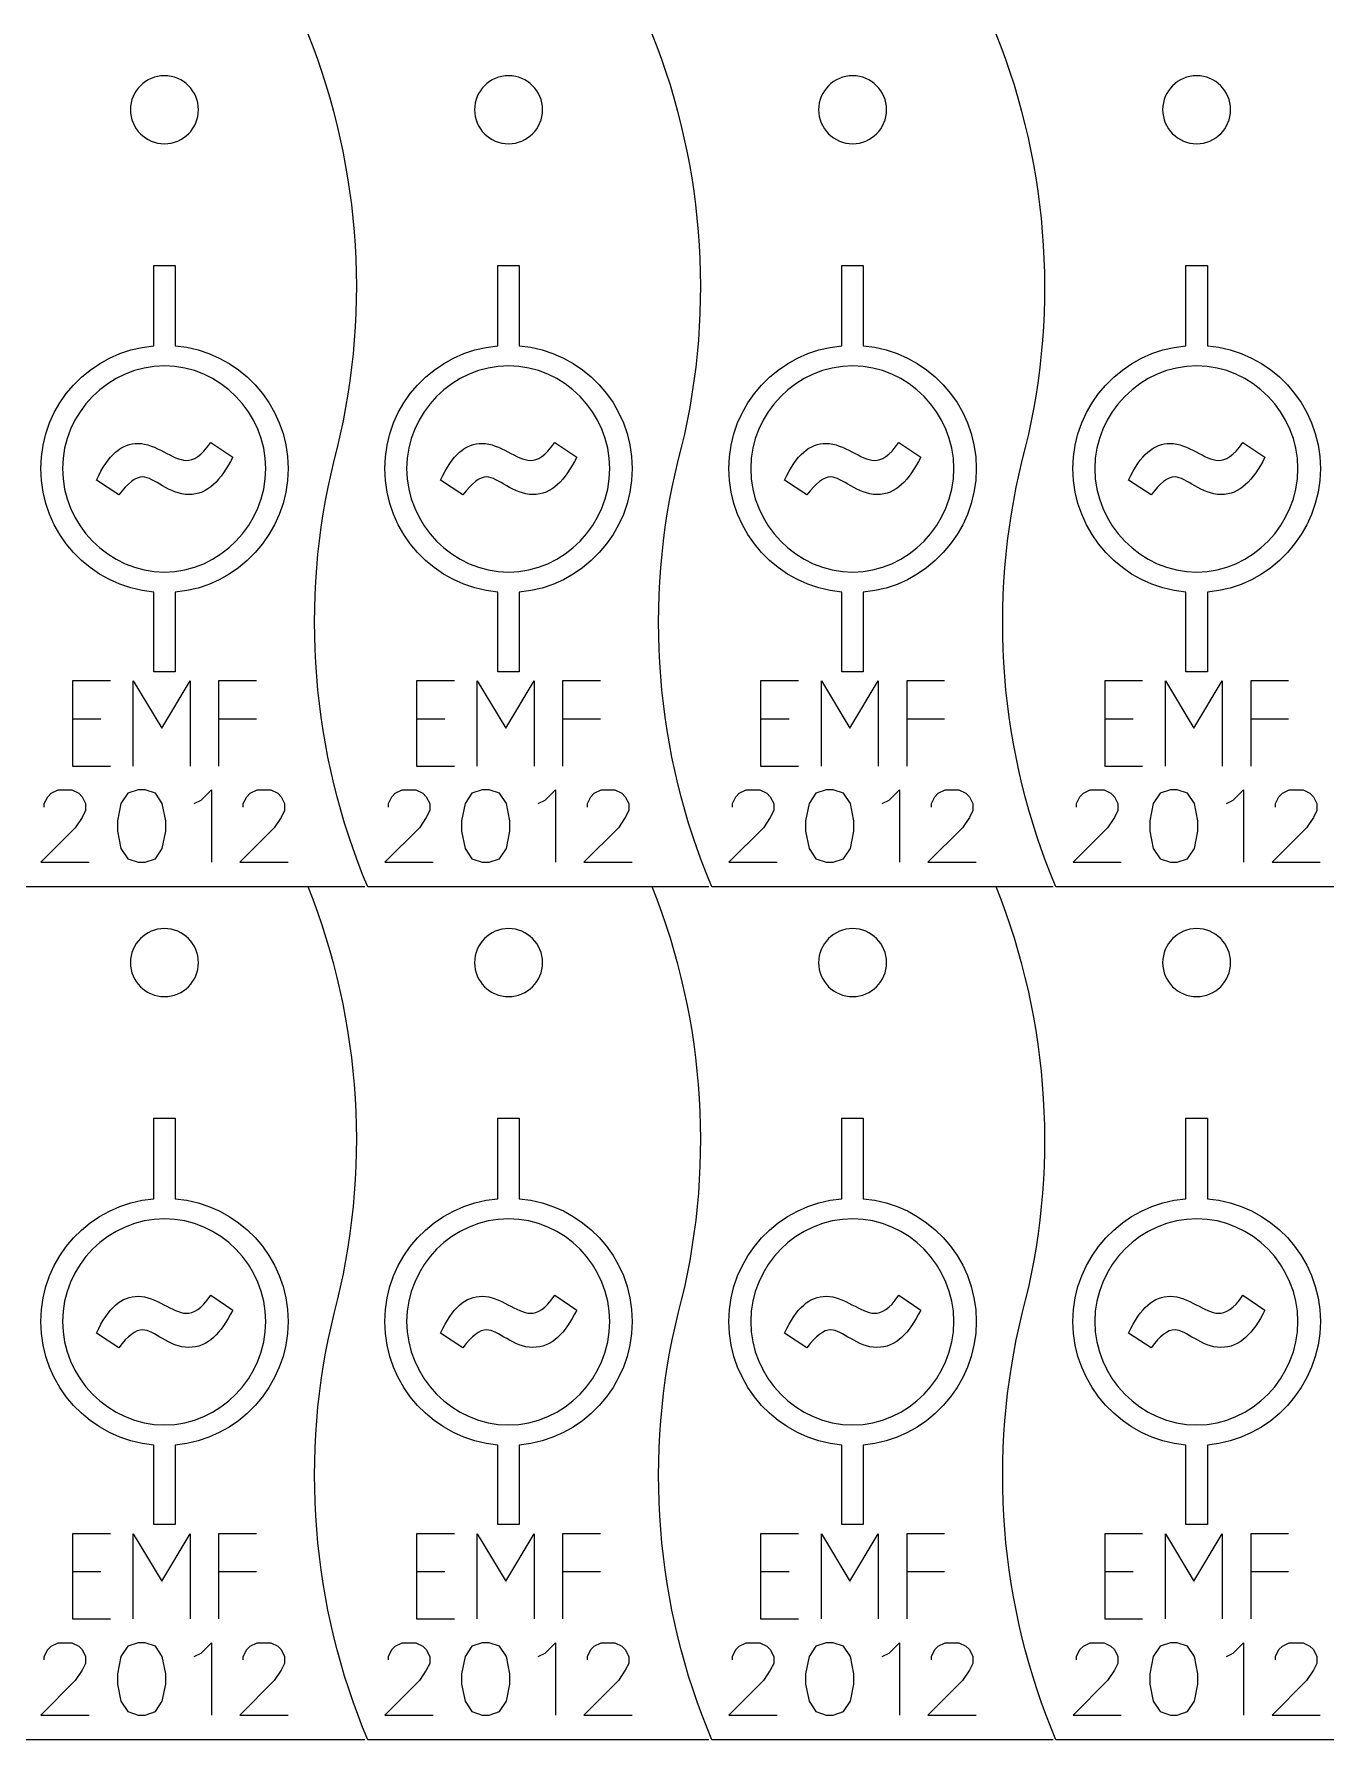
# Model space of a CAD drawing. Header units: millimetres. Extents: x 17 to 566, y -11 to 289.
# Drawn here: x 425.2 to 500.9, y -11.3 to 88.7 of the extents above; entities that cross this region are included whole.
import ezdxf

# ---------------------------------------------------------------- set-up
doc = ezdxf.new("R2010")
doc.units = ezdxf.units.MM
doc.layers.add('cut', color=7, linetype='CONTINUOUS')

msp = doc.modelspace()

# ---------------------------------------------------------------- linework, layer by layer
at = {"layer": 'cut', "color": 7}
for points in [[(434.805291, 84.226643), (434.805291, 84.226643), (434.805291, 84.226643)], [(454.974528, 84.226643), (454.974528, 84.226643), (454.974528, 84.226643)], [(475.143765, 84.226643), (475.143765, 84.226643), (475.143765, 84.226643)], [(495.313002, 84.226643), (495.313002, 84.226643), (495.313002, 84.226643)], [(444.561849, 38.660779), (424.561849, 38.660779)], [(464.731086, 38.660779), (444.731086, 38.660779)], [(484.900323, 38.660779), (464.900323, 38.660779)], [(505.06956, 38.660779), (485.06956, 38.660779)], [(434.805291, 34.22667), (434.805291, 34.22667), (434.805291, 34.22667)], [(454.974528, 34.22667), (454.974528, 34.22667), (454.974528, 34.22667)], [(475.143765, 34.22667), (475.143765, 34.22667), (475.143765, 34.22667)], [(495.313002, 34.22667), (495.313002, 34.22667), (495.313002, 34.22667)], [(444.561849, -11.339194), (424.561849, -11.339194)], [(464.731086, -11.339194), (444.731086, -11.339194)], [(484.900323, -11.339194), (464.900323, -11.339194)], [(505.06956, -11.339194), (485.06956, -11.339194)]]:
    msp.add_lwpolyline(points, dxfattribs=at)
at = {"layer": 'cut', "color": 5}
for points in [[(432.183927, 75.104355), (433.440321, 75.104355), (433.440321, 70.389198)], [(432.183927, 70.389198), (432.183927, 75.104355)], [(452.353164, 75.104355), (453.609558, 75.104355), (453.609558, 70.389198)], [(452.353164, 70.389198), (452.353164, 75.104355)], [(472.5224, 75.104355), (473.778794, 75.104355), (473.778794, 70.389198)], [(472.5224, 70.389198), (472.5224, 75.104355)], [(492.691637, 75.104355), (493.948031, 75.104355), (493.948031, 70.389198)], [(492.691637, 70.389198), (492.691637, 75.104355)], [(435.522568, 64.72449), (436.816994, 63.861454)], [(455.691804, 64.72449), (456.986231, 63.861454)], [(475.861041, 64.72449), (477.155468, 63.861454)], [(496.030278, 64.72449), (497.324705, 63.861454)], [(426.837704, 63.186235), (426.837704, 63.186235)], [(447.00694, 63.186235), (447.00694, 63.186235)], [(467.176177, 63.186235), (467.176177, 63.186235)], [(487.345414, 63.186235), (487.345414, 63.186235)], [(430.139173, 61.64807), (428.825999, 62.51088)], [(450.30841, 61.64807), (448.995236, 62.51088)], [(470.477647, 61.64807), (469.164472, 62.51088)], [(490.646884, 61.64807), (489.333709, 62.51088)], [(433.440321, 55.945425), (433.440321, 51.280557), (432.183927, 51.280557), (432.183927, 55.945425)], [(453.609558, 55.945425), (453.609558, 51.280557), (452.353164, 51.280557), (452.353164, 55.945425)], [(473.778794, 55.945425), (473.778794, 51.280557), (472.5224, 51.280557), (472.5224, 55.945425)], [(493.948031, 55.945425), (493.948031, 51.280557), (492.691637, 51.280557), (492.691637, 55.945425)], [(427.419725, 50.748061), (427.419725, 45.748059)], [(429.641945, 50.748061), (427.419725, 50.748061)], [(430.982301, 50.748061), (432.648964, 47.970283)], [(430.982301, 45.748059), (430.982301, 50.748061)], [(432.648964, 47.970283), (434.31563, 50.748061)], [(434.31563, 50.748061), (434.31563, 45.748059)], [(435.982296, 50.748061), (435.982296, 45.748059)], [(438.20452, 50.748061), (435.982296, 50.748061)], [(447.588962, 50.748061), (447.588962, 45.748059)], [(449.811182, 50.748061), (447.588962, 50.748061)], [(451.151538, 50.748061), (452.818201, 47.970283)], [(451.151538, 45.748059), (451.151538, 50.748061)], [(452.818201, 47.970283), (454.484867, 50.748061)], [(454.484867, 50.748061), (454.484867, 45.748059)], [(456.151533, 50.748061), (456.151533, 45.748059)], [(458.373757, 50.748061), (456.151533, 50.748061)], [(467.758199, 50.748061), (467.758199, 45.748059)], [(469.980419, 50.748061), (467.758199, 50.748061)], [(471.320774, 50.748061), (472.987438, 47.970283)], [(471.320774, 45.748059), (471.320774, 50.748061)], [(472.987438, 47.970283), (474.654104, 50.748061)], [(474.654104, 50.748061), (474.654104, 45.748059)], [(476.32077, 50.748061), (476.32077, 45.748059)], [(478.542993, 50.748061), (476.32077, 50.748061)], [(487.927436, 50.748061), (487.927436, 45.748059)], [(490.149656, 50.748061), (487.927436, 50.748061)], [(491.490011, 50.748061), (493.156675, 47.970283)], [(491.490011, 45.748059), (491.490011, 50.748061)], [(493.156675, 47.970283), (494.823341, 50.748061)], [(494.823341, 50.748061), (494.823341, 45.748059)], [(496.490007, 50.748061), (496.490007, 45.748059)], [(498.71223, 50.748061), (496.490007, 50.748061)], [(427.419725, 48.525837), (429.086388, 48.525837)], [(435.982296, 48.525837), (438.20452, 48.525837)], [(447.588962, 48.525837), (449.255625, 48.525837)], [(456.151533, 48.525837), (458.373757, 48.525837)], [(467.758199, 48.525837), (469.424862, 48.525837)], [(476.32077, 48.525837), (478.542993, 48.525837)], [(487.927436, 48.525837), (489.594099, 48.525837)], [(496.490007, 48.525837), (498.71223, 48.525837)], [(427.419725, 45.748059), (429.641945, 45.748059)], [(447.588962, 45.748059), (449.811182, 45.748059)], [(467.758199, 45.748059), (469.980419, 45.748059)], [(487.927436, 45.748059), (490.149656, 45.748059)], [(425.968688, 43.953084), (426.170708, 44.155104)], [(426.170708, 44.155104), (426.574749, 44.357124)], [(426.574749, 44.357124), (427.38283, 44.357124)], [(427.38283, 44.357124), (427.786871, 44.155104)], [(427.786871, 44.155104), (427.988891, 43.953084)], [(430.665659, 44.155104), (430.261618, 43.549043)], [(431.27172, 44.357124), (430.665659, 44.155104)], [(431.67576, 44.357124), (431.27172, 44.357124)], [(432.281818, 44.155104), (431.67576, 44.357124)], [(432.685859, 43.549043), (432.281818, 44.155104)], [(434.958586, 43.751063), (435.564647, 44.357124)], [(435.564647, 44.357124), (435.564647, 40.114675)], [(437.635354, 43.953084), (437.837374, 44.155104)], [(437.837374, 44.155104), (438.241415, 44.357124)], [(438.241415, 44.357124), (439.049496, 44.357124)], [(439.049496, 44.357124), (439.453536, 44.155104)], [(439.453536, 44.155104), (439.655557, 43.953084)], [(446.137925, 43.953084), (446.339945, 44.155104)], [(446.339945, 44.155104), (446.743986, 44.357124)], [(446.743986, 44.357124), (447.552067, 44.357124)], [(447.552067, 44.357124), (447.956107, 44.155104)], [(447.956107, 44.155104), (448.158128, 43.953084)], [(450.834895, 44.155104), (450.430855, 43.549043)], [(451.440956, 44.357124), (450.834895, 44.155104)], [(451.844997, 44.357124), (451.440956, 44.357124)], [(452.451055, 44.155104), (451.844997, 44.357124)], [(452.855096, 43.549043), (452.451055, 44.155104)], [(455.127823, 43.751063), (455.733884, 44.357124)], [(455.733884, 44.357124), (455.733884, 40.114675)], [(457.804591, 43.953084), (458.006611, 44.155104)], [(458.006611, 44.155104), (458.410651, 44.357124)], [(458.410651, 44.357124), (459.218733, 44.357124)], [(459.218733, 44.357124), (459.622773, 44.155104)], [(459.622773, 44.155104), (459.824794, 43.953084)], [(466.307162, 43.953084), (466.509182, 44.155104)], [(466.509182, 44.155104), (466.913222, 44.357124)], [(466.913222, 44.357124), (467.721304, 44.357124)], [(467.721304, 44.357124), (468.125344, 44.155104)], [(468.125344, 44.155104), (468.327365, 43.953084)], [(471.004132, 44.155104), (470.600092, 43.549043)], [(471.610193, 44.357124), (471.004132, 44.155104)], [(472.014234, 44.357124), (471.610193, 44.357124)], [(472.620292, 44.155104), (472.014234, 44.357124)], [(473.024333, 43.549043), (472.620292, 44.155104)], [(475.29706, 43.751063), (475.903121, 44.357124)], [(475.903121, 44.357124), (475.903121, 40.114675)], [(477.973827, 43.953084), (478.175848, 44.155104)], [(478.175848, 44.155104), (478.579888, 44.357124)], [(478.579888, 44.357124), (479.38797, 44.357124)], [(479.38797, 44.357124), (479.79201, 44.155104)], [(479.79201, 44.155104), (479.994031, 43.953084)], [(486.476398, 43.953084), (486.678419, 44.155104)], [(486.678419, 44.155104), (487.082459, 44.357124)], [(487.082459, 44.357124), (487.890541, 44.357124)], [(487.890541, 44.357124), (488.294581, 44.155104)], [(488.294581, 44.155104), (488.496602, 43.953084)], [(491.173369, 44.155104), (490.769329, 43.549043)], [(491.77943, 44.357124), (491.173369, 44.155104)], [(492.183471, 44.357124), (491.77943, 44.357124)], [(492.789529, 44.155104), (492.183471, 44.357124)], [(493.19357, 43.549043), (492.789529, 44.155104)], [(495.466297, 43.751063), (496.072358, 44.357124)], [(496.072358, 44.357124), (496.072358, 40.114675)], [(498.143064, 43.953084), (498.345085, 44.155104)], [(498.345085, 44.155104), (498.749125, 44.357124)], [(498.749125, 44.357124), (499.557207, 44.357124)], [(499.557207, 44.357124), (499.961247, 44.155104)], [(499.961247, 44.155104), (500.163267, 43.953084)], [(425.766667, 43.549043), (425.968688, 43.953084)], [(425.766667, 43.347023), (425.766667, 43.549043)], [(427.988891, 43.953084), (428.190911, 43.549043)], [(428.190911, 43.145002), (427.988891, 42.740962)], [(428.190911, 43.549043), (428.190911, 43.145002)], [(430.261618, 43.549043), (430.059598, 42.538941)], [(432.887879, 42.538941), (432.685859, 43.549043)], [(434.554545, 43.549043), (434.958586, 43.751063)], [(437.433333, 43.549043), (437.635354, 43.953084)], [(437.433333, 43.347023), (437.433333, 43.549043)], [(439.655557, 43.953084), (439.857577, 43.549043)], [(439.857577, 43.145002), (439.655557, 42.740962)], [(439.857577, 43.549043), (439.857577, 43.145002)], [(445.935904, 43.549043), (446.137925, 43.953084)], [(445.935904, 43.347023), (445.935904, 43.549043)], [(448.158128, 43.953084), (448.360148, 43.549043)], [(448.360148, 43.145002), (448.158128, 42.740962)], [(448.360148, 43.549043), (448.360148, 43.145002)], [(450.430855, 43.549043), (450.228835, 42.538941)], [(453.057116, 42.538941), (452.855096, 43.549043)], [(454.723782, 43.549043), (455.127823, 43.751063)], [(457.60257, 43.549043), (457.804591, 43.953084)], [(457.60257, 43.347023), (457.60257, 43.549043)], [(459.824794, 43.953084), (460.026814, 43.549043)], [(460.026814, 43.145002), (459.824794, 42.740962)], [(460.026814, 43.549043), (460.026814, 43.145002)], [(466.105141, 43.549043), (466.307162, 43.953084)], [(466.105141, 43.347023), (466.105141, 43.549043)], [(468.327365, 43.953084), (468.529385, 43.549043)], [(468.529385, 43.145002), (468.327365, 42.740962)], [(468.529385, 43.549043), (468.529385, 43.145002)], [(470.600092, 43.549043), (470.398071, 42.538941)], [(473.226353, 42.538941), (473.024333, 43.549043)], [(474.893019, 43.549043), (475.29706, 43.751063)], [(477.771807, 43.549043), (477.973827, 43.953084)], [(477.771807, 43.347023), (477.771807, 43.549043)], [(479.994031, 43.953084), (480.196051, 43.549043)], [(480.196051, 43.145002), (479.994031, 42.740962)], [(480.196051, 43.549043), (480.196051, 43.145002)], [(486.274378, 43.549043), (486.476398, 43.953084)], [(486.274378, 43.347023), (486.274378, 43.549043)], [(488.496602, 43.953084), (488.698622, 43.549043)], [(488.698622, 43.145002), (488.496602, 42.740962)], [(488.698622, 43.549043), (488.698622, 43.145002)], [(490.769329, 43.549043), (490.567308, 42.538941)], [(493.39559, 42.538941), (493.19357, 43.549043)], [(495.062256, 43.549043), (495.466297, 43.751063)], [(497.941044, 43.549043), (498.143064, 43.953084)], [(497.941044, 43.347023), (497.941044, 43.549043)], [(500.163267, 43.953084), (500.365288, 43.549043)], [(500.365288, 43.145002), (500.163267, 42.740962)], [(500.365288, 43.549043), (500.365288, 43.145002)], [(427.58485, 42.134901), (425.564647, 40.114675)], [(427.988891, 42.740962), (427.58485, 42.134901)], [(430.059598, 42.538941), (430.059598, 41.93288)], [(432.887879, 41.93288), (432.887879, 42.538941)], [(439.251516, 42.134901), (437.231316, 40.114675)], [(439.655557, 42.740962), (439.251516, 42.134901)], [(447.754087, 42.134901), (445.733884, 40.114675)], [(448.158128, 42.740962), (447.754087, 42.134901)], [(450.228835, 42.538941), (450.228835, 41.93288)], [(453.057116, 41.93288), (453.057116, 42.538941)], [(459.420753, 42.134901), (457.400553, 40.114675)], [(459.824794, 42.740962), (459.420753, 42.134901)], [(467.923324, 42.134901), (465.903121, 40.114675)], [(468.327365, 42.740962), (467.923324, 42.134901)], [(470.398071, 42.538941), (470.398071, 41.93288)], [(473.226353, 41.93288), (473.226353, 42.538941)], [(479.58999, 42.134901), (477.56979, 40.114675)], [(479.994031, 42.740962), (479.58999, 42.134901)], [(488.092561, 42.134901), (486.072358, 40.114675)], [(488.496602, 42.740962), (488.092561, 42.134901)], [(490.567308, 42.538941), (490.567308, 41.93288)], [(493.39559, 41.93288), (493.39559, 42.538941)], [(499.759227, 42.134901), (497.739027, 40.114675)], [(500.163267, 42.740962), (499.759227, 42.134901)], [(430.059598, 41.93288), (430.261618, 40.922762)], [(432.685859, 40.922762), (432.887879, 41.93288)], [(450.228835, 41.93288), (450.430855, 40.922762)], [(452.855096, 40.922762), (453.057116, 41.93288)], [(470.398071, 41.93288), (470.600092, 40.922762)], [(473.024333, 40.922762), (473.226353, 41.93288)], [(490.567308, 41.93288), (490.769329, 40.922762)], [(493.19357, 40.922762), (493.39559, 41.93288)], [(425.564647, 40.114675), (428.392931, 40.114675)], [(430.261618, 40.922762), (430.665659, 40.316718)], [(430.665659, 40.316718), (431.27172, 40.114675)], [(431.27172, 40.114675), (431.67576, 40.114675)], [(431.67576, 40.114675), (432.281818, 40.316718)], [(432.281818, 40.316718), (432.685859, 40.922762)], [(437.231316, 40.114675), (440.059597, 40.114675)], [(445.733884, 40.114675), (448.562168, 40.114675)], [(450.430855, 40.922762), (450.834895, 40.316718)], [(450.834895, 40.316718), (451.440956, 40.114675)], [(451.440956, 40.114675), (451.844997, 40.114675)], [(451.844997, 40.114675), (452.451055, 40.316718)], [(452.451055, 40.316718), (452.855096, 40.922762)], [(457.400553, 40.114675), (460.228834, 40.114675)], [(465.903121, 40.114675), (468.731405, 40.114675)], [(470.600092, 40.922762), (471.004132, 40.316718)], [(471.004132, 40.316718), (471.610193, 40.114675)], [(471.610193, 40.114675), (472.014234, 40.114675)], [(472.014234, 40.114675), (472.620292, 40.316718)], [(472.620292, 40.316718), (473.024333, 40.922762)], [(477.56979, 40.114675), (480.398071, 40.114675)], [(486.072358, 40.114675), (488.900642, 40.114675)], [(490.769329, 40.922762), (491.173369, 40.316718)], [(491.173369, 40.316718), (491.77943, 40.114675)], [(491.77943, 40.114675), (492.183471, 40.114675)], [(492.183471, 40.114675), (492.789529, 40.316718)], [(492.789529, 40.316718), (493.19357, 40.922762)], [(497.739027, 40.114675), (500.567308, 40.114675)], [(432.183927, 25.104381), (433.440321, 25.104381), (433.440321, 20.389224)], [(432.183927, 20.389224), (432.183927, 25.104381)], [(452.353164, 25.104381), (453.609558, 25.104381), (453.609558, 20.389224)], [(452.353164, 20.389224), (452.353164, 25.104381)], [(472.5224, 25.104381), (473.778794, 25.104381), (473.778794, 20.389224)], [(472.5224, 20.389224), (472.5224, 25.104381)], [(492.691637, 25.104381), (493.948031, 25.104381), (493.948031, 20.389224)], [(492.691637, 20.389224), (492.691637, 25.104381)], [(435.522568, 14.724516), (436.816994, 13.861481)], [(455.691804, 14.724516), (456.986231, 13.861481)], [(475.861041, 14.724516), (477.155468, 13.861481)], [(496.030278, 14.724516), (497.324705, 13.861481)], [(426.837704, 13.186261), (426.837704, 13.186261)], [(447.00694, 13.186261), (447.00694, 13.186261)], [(467.176177, 13.186261), (467.176177, 13.186261)], [(487.345414, 13.186261), (487.345414, 13.186261)], [(430.139173, 11.648096), (428.825999, 12.510906)], [(450.30841, 11.648096), (448.995236, 12.510906)], [(470.477647, 11.648096), (469.164472, 12.510906)], [(490.646884, 11.648096), (489.333709, 12.510906)], [(433.440321, 5.945452), (433.440321, 1.280584), (432.183927, 1.280584), (432.183927, 5.945452)], [(453.609558, 5.945452), (453.609558, 1.280584), (452.353164, 1.280584), (452.353164, 5.945452)], [(473.778794, 5.945452), (473.778794, 1.280584), (472.5224, 1.280584), (472.5224, 5.945452)], [(493.948031, 5.945452), (493.948031, 1.280584), (492.691637, 1.280584), (492.691637, 5.945452)], [(427.419725, 0.748087), (427.419725, -4.251914)], [(429.641945, 0.748087), (427.419725, 0.748087)], [(430.982301, 0.748087), (432.648964, -2.029691)], [(430.982301, -4.251914), (430.982301, 0.748087)], [(432.648964, -2.029691), (434.31563, 0.748087)], [(434.31563, 0.748087), (434.31563, -4.251914)], [(435.982296, 0.748087), (435.982296, -4.251914)], [(438.20452, 0.748087), (435.982296, 0.748087)], [(447.588962, 0.748087), (447.588962, -4.251914)], [(449.811182, 0.748087), (447.588962, 0.748087)], [(451.151538, 0.748087), (452.818201, -2.029691)], [(451.151538, -4.251914), (451.151538, 0.748087)], [(452.818201, -2.029691), (454.484867, 0.748087)], [(454.484867, 0.748087), (454.484867, -4.251914)], [(456.151533, 0.748087), (456.151533, -4.251914)], [(458.373757, 0.748087), (456.151533, 0.748087)], [(467.758199, 0.748087), (467.758199, -4.251914)], [(469.980419, 0.748087), (467.758199, 0.748087)], [(471.320774, 0.748087), (472.987438, -2.029691)], [(471.320774, -4.251914), (471.320774, 0.748087)], [(472.987438, -2.029691), (474.654104, 0.748087)], [(474.654104, 0.748087), (474.654104, -4.251914)], [(476.32077, 0.748087), (476.32077, -4.251914)], [(478.542993, 0.748087), (476.32077, 0.748087)], [(487.927436, 0.748087), (487.927436, -4.251914)], [(490.149656, 0.748087), (487.927436, 0.748087)], [(491.490011, 0.748087), (493.156675, -2.029691)], [(491.490011, -4.251914), (491.490011, 0.748087)], [(493.156675, -2.029691), (494.823341, 0.748087)], [(494.823341, 0.748087), (494.823341, -4.251914)], [(496.490007, 0.748087), (496.490007, -4.251914)], [(498.71223, 0.748087), (496.490007, 0.748087)], [(427.419725, -1.474136), (429.086388, -1.474136)], [(435.982296, -1.474136), (438.20452, -1.474136)], [(447.588962, -1.474136), (449.255625, -1.474136)], [(456.151533, -1.474136), (458.373757, -1.474136)], [(467.758199, -1.474136), (469.424862, -1.474136)], [(476.32077, -1.474136), (478.542993, -1.474136)], [(487.927436, -1.474136), (489.594099, -1.474136)], [(496.490007, -1.474136), (498.71223, -1.474136)], [(427.419725, -4.251914), (429.641945, -4.251914)], [(447.588962, -4.251914), (449.811182, -4.251914)], [(467.758199, -4.251914), (469.980419, -4.251914)], [(487.927436, -4.251914), (490.149656, -4.251914)], [(425.968688, -6.04689), (426.170708, -5.844869)], [(426.170708, -5.844869), (426.574749, -5.642849)], [(426.574749, -5.642849), (427.38283, -5.642849)], [(427.38283, -5.642849), (427.786871, -5.844869)], [(427.786871, -5.844869), (427.988891, -6.04689)], [(430.665659, -5.844869), (430.261618, -6.45093)], [(431.27172, -5.642849), (430.665659, -5.844869)], [(431.67576, -5.642849), (431.27172, -5.642849)], [(432.281818, -5.844869), (431.67576, -5.642849)], [(432.685859, -6.45093), (432.281818, -5.844869)], [(434.958586, -6.24891), (435.564647, -5.642849)], [(435.564647, -5.642849), (435.564647, -9.885298)], [(437.635354, -6.04689), (437.837374, -5.844869)], [(437.837374, -5.844869), (438.241415, -5.642849)], [(438.241415, -5.642849), (439.049496, -5.642849)], [(439.049496, -5.642849), (439.453536, -5.844869)], [(439.453536, -5.844869), (439.655557, -6.04689)], [(446.137925, -6.04689), (446.339945, -5.844869)], [(446.339945, -5.844869), (446.743986, -5.642849)], [(446.743986, -5.642849), (447.552067, -5.642849)], [(447.552067, -5.642849), (447.956107, -5.844869)], [(447.956107, -5.844869), (448.158128, -6.04689)], [(450.834895, -5.844869), (450.430855, -6.45093)], [(451.440956, -5.642849), (450.834895, -5.844869)], [(451.844997, -5.642849), (451.440956, -5.642849)], [(452.451055, -5.844869), (451.844997, -5.642849)], [(452.855096, -6.45093), (452.451055, -5.844869)], [(455.127823, -6.24891), (455.733884, -5.642849)], [(455.733884, -5.642849), (455.733884, -9.885298)], [(457.804591, -6.04689), (458.006611, -5.844869)], [(458.006611, -5.844869), (458.410651, -5.642849)], [(458.410651, -5.642849), (459.218733, -5.642849)], [(459.218733, -5.642849), (459.622773, -5.844869)], [(459.622773, -5.844869), (459.824794, -6.04689)], [(466.307162, -6.04689), (466.509182, -5.844869)], [(466.509182, -5.844869), (466.913222, -5.642849)], [(466.913222, -5.642849), (467.721304, -5.642849)], [(467.721304, -5.642849), (468.125344, -5.844869)], [(468.125344, -5.844869), (468.327365, -6.04689)], [(471.004132, -5.844869), (470.600092, -6.45093)], [(471.610193, -5.642849), (471.004132, -5.844869)], [(472.014234, -5.642849), (471.610193, -5.642849)], [(472.620292, -5.844869), (472.014234, -5.642849)], [(473.024333, -6.45093), (472.620292, -5.844869)], [(475.29706, -6.24891), (475.903121, -5.642849)], [(475.903121, -5.642849), (475.903121, -9.885298)], [(477.973827, -6.04689), (478.175848, -5.844869)], [(478.175848, -5.844869), (478.579888, -5.642849)], [(478.579888, -5.642849), (479.38797, -5.642849)], [(479.38797, -5.642849), (479.79201, -5.844869)], [(479.79201, -5.844869), (479.994031, -6.04689)], [(486.476398, -6.04689), (486.678419, -5.844869)], [(486.678419, -5.844869), (487.082459, -5.642849)], [(487.082459, -5.642849), (487.890541, -5.642849)], [(487.890541, -5.642849), (488.294581, -5.844869)], [(488.294581, -5.844869), (488.496602, -6.04689)], [(491.173369, -5.844869), (490.769329, -6.45093)], [(491.77943, -5.642849), (491.173369, -5.844869)], [(492.183471, -5.642849), (491.77943, -5.642849)], [(492.789529, -5.844869), (492.183471, -5.642849)], [(493.19357, -6.45093), (492.789529, -5.844869)], [(495.466297, -6.24891), (496.072358, -5.642849)], [(496.072358, -5.642849), (496.072358, -9.885298)], [(498.143064, -6.04689), (498.345085, -5.844869)], [(498.345085, -5.844869), (498.749125, -5.642849)], [(498.749125, -5.642849), (499.557207, -5.642849)], [(499.557207, -5.642849), (499.961247, -5.844869)], [(499.961247, -5.844869), (500.163267, -6.04689)], [(425.766667, -6.45093), (425.968688, -6.04689)], [(425.766667, -6.652951), (425.766667, -6.45093)], [(427.988891, -6.04689), (428.190911, -6.45093)], [(428.190911, -6.854971), (427.988891, -7.259012)], [(428.190911, -6.45093), (428.190911, -6.854971)], [(430.261618, -6.45093), (430.059598, -7.461032)], [(432.887879, -7.461032), (432.685859, -6.45093)], [(434.554545, -6.45093), (434.958586, -6.24891)], [(437.433333, -6.45093), (437.635354, -6.04689)], [(437.433333, -6.652951), (437.433333, -6.45093)], [(439.655557, -6.04689), (439.857577, -6.45093)], [(439.857577, -6.854971), (439.655557, -7.259012)], [(439.857577, -6.45093), (439.857577, -6.854971)], [(445.935904, -6.45093), (446.137925, -6.04689)], [(445.935904, -6.652951), (445.935904, -6.45093)], [(448.158128, -6.04689), (448.360148, -6.45093)], [(448.360148, -6.854971), (448.158128, -7.259012)], [(448.360148, -6.45093), (448.360148, -6.854971)], [(450.430855, -6.45093), (450.228835, -7.461032)], [(453.057116, -7.461032), (452.855096, -6.45093)], [(454.723782, -6.45093), (455.127823, -6.24891)], [(457.60257, -6.45093), (457.804591, -6.04689)], [(457.60257, -6.652951), (457.60257, -6.45093)], [(459.824794, -6.04689), (460.026814, -6.45093)], [(460.026814, -6.854971), (459.824794, -7.259012)], [(460.026814, -6.45093), (460.026814, -6.854971)], [(466.105141, -6.45093), (466.307162, -6.04689)], [(466.105141, -6.652951), (466.105141, -6.45093)], [(468.327365, -6.04689), (468.529385, -6.45093)], [(468.529385, -6.854971), (468.327365, -7.259012)], [(468.529385, -6.45093), (468.529385, -6.854971)], [(470.600092, -6.45093), (470.398071, -7.461032)], [(473.226353, -7.461032), (473.024333, -6.45093)], [(474.893019, -6.45093), (475.29706, -6.24891)], [(477.771807, -6.45093), (477.973827, -6.04689)], [(477.771807, -6.652951), (477.771807, -6.45093)], [(479.994031, -6.04689), (480.196051, -6.45093)], [(480.196051, -6.854971), (479.994031, -7.259012)], [(480.196051, -6.45093), (480.196051, -6.854971)], [(486.274378, -6.45093), (486.476398, -6.04689)], [(486.274378, -6.652951), (486.274378, -6.45093)], [(488.496602, -6.04689), (488.698622, -6.45093)], [(488.698622, -6.854971), (488.496602, -7.259012)], [(488.698622, -6.45093), (488.698622, -6.854971)], [(490.769329, -6.45093), (490.567308, -7.461032)], [(493.39559, -7.461032), (493.19357, -6.45093)], [(495.062256, -6.45093), (495.466297, -6.24891)], [(497.941044, -6.45093), (498.143064, -6.04689)], [(497.941044, -6.652951), (497.941044, -6.45093)], [(500.163267, -6.04689), (500.365288, -6.45093)], [(500.365288, -6.854971), (500.163267, -7.259012)], [(500.365288, -6.45093), (500.365288, -6.854971)], [(427.58485, -7.865073), (425.564647, -9.885298)], [(427.988891, -7.259012), (427.58485, -7.865073)], [(430.059598, -7.461032), (430.059598, -8.067093)], [(432.887879, -8.067093), (432.887879, -7.461032)], [(439.251516, -7.865073), (437.231316, -9.885298)], [(439.655557, -7.259012), (439.251516, -7.865073)], [(447.754087, -7.865073), (445.733884, -9.885298)], [(448.158128, -7.259012), (447.754087, -7.865073)], [(450.228835, -7.461032), (450.228835, -8.067093)], [(453.057116, -8.067093), (453.057116, -7.461032)], [(459.420753, -7.865073), (457.400553, -9.885298)], [(459.824794, -7.259012), (459.420753, -7.865073)], [(467.923324, -7.865073), (465.903121, -9.885298)], [(468.327365, -7.259012), (467.923324, -7.865073)], [(470.398071, -7.461032), (470.398071, -8.067093)], [(473.226353, -8.067093), (473.226353, -7.461032)], [(479.58999, -7.865073), (477.56979, -9.885298)], [(479.994031, -7.259012), (479.58999, -7.865073)], [(488.092561, -7.865073), (486.072358, -9.885298)], [(488.496602, -7.259012), (488.092561, -7.865073)], [(490.567308, -7.461032), (490.567308, -8.067093)], [(493.39559, -8.067093), (493.39559, -7.461032)], [(499.759227, -7.865073), (497.739027, -9.885298)], [(500.163267, -7.259012), (499.759227, -7.865073)], [(430.059598, -8.067093), (430.261618, -9.077211)], [(432.685859, -9.077211), (432.887879, -8.067093)], [(450.228835, -8.067093), (450.430855, -9.077211)], [(452.855096, -9.077211), (453.057116, -8.067093)], [(470.398071, -8.067093), (470.600092, -9.077211)], [(473.024333, -9.077211), (473.226353, -8.067093)], [(490.567308, -8.067093), (490.769329, -9.077211)], [(493.19357, -9.077211), (493.39559, -8.067093)], [(425.564647, -9.885298), (428.392931, -9.885298)], [(430.261618, -9.077211), (430.665659, -9.683255)], [(430.665659, -9.683255), (431.27172, -9.885298)], [(431.27172, -9.885298), (431.67576, -9.885298)], [(431.67576, -9.885298), (432.281818, -9.683255)], [(432.281818, -9.683255), (432.685859, -9.077211)], [(437.231316, -9.885298), (440.059597, -9.885298)], [(445.733884, -9.885298), (448.562168, -9.885298)], [(450.430855, -9.077211), (450.834895, -9.683255)], [(450.834895, -9.683255), (451.440956, -9.885298)], [(451.440956, -9.885298), (451.844997, -9.885298)], [(451.844997, -9.885298), (452.451055, -9.683255)], [(452.451055, -9.683255), (452.855096, -9.077211)], [(457.400553, -9.885298), (460.228834, -9.885298)], [(465.903121, -9.885298), (468.731405, -9.885298)], [(470.600092, -9.077211), (471.004132, -9.683255)], [(471.004132, -9.683255), (471.610193, -9.885298)], [(471.610193, -9.885298), (472.014234, -9.885298)], [(472.014234, -9.885298), (472.620292, -9.683255)], [(472.620292, -9.683255), (473.024333, -9.077211)], [(477.56979, -9.885298), (480.398071, -9.885298)], [(486.072358, -9.885298), (488.900642, -9.885298)], [(490.769329, -9.077211), (491.173369, -9.683255)], [(491.173369, -9.683255), (491.77943, -9.885298)], [(491.77943, -9.885298), (492.183471, -9.885298)], [(492.183471, -9.885298), (492.789529, -9.683255)], [(492.789529, -9.683255), (493.19357, -9.077211)], [(497.739027, -9.885298), (500.567308, -9.885298)]]:
    msp.add_lwpolyline(points, dxfattribs=at)
at = {"layer": 'cut', "color": 7}
for points in [[(442.759555, 63.660754), (444.949024, 71.868448), (444.404677, 80.780919), (441.231635, 88.660752)], [(462.928792, 63.660754), (465.118261, 71.868448), (464.573914, 80.780919), (461.400872, 88.660752)], [(483.098029, 63.660754), (485.287498, 71.868448), (484.74315, 80.780919), (481.570109, 88.660752)], [(432.812122, 86.219812), (431.711326, 86.219812), (430.818953, 85.327437), (430.818953, 84.226643)], [(434.805291, 84.226643), (434.805291, 85.327437), (433.912919, 86.219812), (432.812122, 86.219812)], [(452.981359, 86.219812), (451.880563, 86.219812), (450.98819, 85.327437), (450.98819, 84.226643)], [(454.974528, 84.226643), (454.974528, 85.327437), (454.082156, 86.219812), (452.981359, 86.219812)], [(473.150596, 86.219812), (472.0498, 86.219812), (471.157427, 85.327437), (471.157427, 84.226643)], [(475.143765, 84.226643), (475.143765, 85.327437), (474.251393, 86.219812), (473.150596, 86.219812)], [(493.319833, 86.219812), (492.219036, 86.219812), (491.326664, 85.327437), (491.326664, 84.226643)], [(495.313002, 84.226643), (495.313002, 85.327437), (494.420629, 86.219812), (493.319833, 86.219812)], [(430.818953, 84.226643), (430.818953, 83.125841), (431.711326, 82.233474), (432.812122, 82.233474)], [(432.812122, 82.233474), (433.912919, 82.233474), (434.805291, 83.125841), (434.805291, 84.226643)], [(450.98819, 84.226643), (450.98819, 83.125841), (451.880563, 82.233474), (452.981359, 82.233474)], [(452.981359, 82.233474), (454.082156, 82.233474), (454.974528, 83.125841), (454.974528, 84.226643)], [(471.157427, 84.226643), (471.157427, 83.125841), (472.0498, 82.233474), (473.150596, 82.233474)], [(473.150596, 82.233474), (474.251393, 82.233474), (475.143765, 83.125841), (475.143765, 84.226643)], [(491.326664, 84.226643), (491.326664, 83.125841), (492.219036, 82.233474), (493.319833, 82.233474)], [(493.319833, 82.233474), (494.420629, 82.233474), (495.313002, 83.125841), (495.313002, 84.226643)], [(444.731086, 38.660779), (441.415492, 46.493053), (440.712643, 55.405534), (442.759555, 63.660754)], [(464.900323, 38.660779), (461.584729, 46.493053), (460.88188, 55.405534), (462.928792, 63.660754)], [(485.06956, 38.660779), (481.753966, 46.493053), (481.051116, 55.405534), (483.098029, 63.660754)], [(442.759555, 13.660781), (444.949024, 21.868475), (444.404677, 30.780946), (441.231635, 38.660779)], [(462.928792, 13.660781), (465.118261, 21.868475), (464.573914, 30.780946), (461.400872, 38.660779)], [(483.098029, 13.660781), (485.287498, 21.868475), (484.74315, 30.780946), (481.570109, 38.660779)], [(432.812122, 36.219839), (431.711326, 36.219839), (430.818953, 35.327464), (430.818953, 34.22667)], [(434.805291, 34.22667), (434.805291, 35.327464), (433.912919, 36.219839), (432.812122, 36.219839)], [(452.981359, 36.219839), (451.880563, 36.219839), (450.98819, 35.327464), (450.98819, 34.22667)], [(454.974528, 34.22667), (454.974528, 35.327464), (454.082156, 36.219839), (452.981359, 36.219839)], [(473.150596, 36.219839), (472.0498, 36.219839), (471.157427, 35.327464), (471.157427, 34.22667)], [(475.143765, 34.22667), (475.143765, 35.327464), (474.251393, 36.219839), (473.150596, 36.219839)], [(493.319833, 36.219839), (492.219036, 36.219839), (491.326664, 35.327464), (491.326664, 34.22667)], [(495.313002, 34.22667), (495.313002, 35.327464), (494.420629, 36.219839), (493.319833, 36.219839)], [(430.818953, 34.22667), (430.818953, 33.125868), (431.711326, 32.233501), (432.812122, 32.233501)], [(432.812122, 32.233501), (433.912919, 32.233501), (434.805291, 33.125868), (434.805291, 34.22667)], [(450.98819, 34.22667), (450.98819, 33.125868), (451.880563, 32.233501), (452.981359, 32.233501)], [(452.981359, 32.233501), (454.082156, 32.233501), (454.974528, 33.125868), (454.974528, 34.22667)], [(471.157427, 34.22667), (471.157427, 33.125868), (472.0498, 32.233501), (473.150596, 32.233501)], [(473.150596, 32.233501), (474.251393, 32.233501), (475.143765, 33.125868), (475.143765, 34.22667)], [(491.326664, 34.22667), (491.326664, 33.125868), (492.219036, 32.233501), (493.319833, 32.233501)], [(493.319833, 32.233501), (494.420629, 32.233501), (495.313002, 33.125868), (495.313002, 34.22667)], [(444.731086, -11.339194), (441.415492, -3.506921), (440.712643, 5.405561), (442.759555, 13.660781)], [(464.900323, -11.339194), (461.584729, -3.506921), (460.88188, 5.405561), (462.928792, 13.660781)], [(485.06956, -11.339194), (481.753966, -3.506921), (481.051116, 5.405561), (483.098029, 13.660781)]]:
    msp.add_open_spline(points, degree=3, dxfattribs=at)
at = {"layer": 'cut', "color": 5}
for points in [[(425.562022, 63.186235), (425.562022, 66.975353), (428.469583, 70.070484), (432.183927, 70.389198)], [(433.440321, 70.389198), (437.117276, 70.089111), (440.062222, 66.994092), (440.062222, 63.186235)], [(445.731259, 63.186235), (445.731259, 66.975353), (448.63882, 70.070484), (452.353164, 70.389198)], [(453.609558, 70.389198), (457.286512, 70.089111), (460.231459, 66.994092), (460.231459, 63.186235)], [(465.900496, 63.186235), (465.900496, 66.975353), (468.808057, 70.070484), (472.5224, 70.389198)], [(473.778794, 70.389198), (477.455749, 70.089111), (480.400696, 66.994092), (480.400696, 63.186235)], [(486.069733, 63.186235), (486.069733, 66.975353), (488.977294, 70.070484), (492.691637, 70.389198)], [(493.948031, 70.389198), (497.624986, 70.089111), (500.569933, 66.994092), (500.569933, 63.186235)], [(432.821659, 69.207559), (429.538934, 69.207559), (426.837704, 66.449993), (426.837704, 63.186235)], [(438.749367, 63.186235), (438.749367, 66.449993), (436.066669, 69.207559), (432.821659, 69.207559)], [(452.990895, 69.207559), (449.708171, 69.207559), (447.00694, 66.449993), (447.00694, 63.186235)], [(458.918604, 63.186235), (458.918604, 66.449993), (456.235906, 69.207559), (452.990895, 69.207559)], [(473.160132, 69.207559), (469.877408, 69.207559), (467.176177, 66.449993), (467.176177, 63.186235)], [(479.08784, 63.186235), (479.08784, 66.449993), (476.405143, 69.207559), (473.160132, 69.207559)], [(493.329369, 69.207559), (490.046645, 69.207559), (487.345414, 66.449993), (487.345414, 63.186235)], [(499.257077, 63.186235), (499.257077, 66.449993), (496.57438, 69.207559), (493.329369, 69.207559)], [(428.825999, 62.51088), (429.520189, 64.01154), (430.308007, 64.668014), (431.264766, 64.668014)], [(431.264766, 64.668014), (432.296302, 64.668014), (433.327943, 63.673858), (434.078374, 63.673858)], [(434.078374, 63.673858), (434.52842, 63.673858), (434.960039, 63.898959), (435.522568, 64.72449)], [(448.995236, 62.51088), (449.689426, 64.01154), (450.477244, 64.668014), (451.434002, 64.668014)], [(451.434002, 64.668014), (452.465539, 64.668014), (453.49718, 63.673858), (454.247611, 63.673858)], [(454.247611, 63.673858), (454.697657, 63.673858), (455.129276, 63.898959), (455.691804, 64.72449)], [(469.164472, 62.51088), (469.858663, 64.01154), (470.646481, 64.668014), (471.603239, 64.668014)], [(471.603239, 64.668014), (472.634776, 64.668014), (473.666416, 63.673858), (474.416848, 63.673858)], [(474.416848, 63.673858), (474.866894, 63.673858), (475.298513, 63.898959), (475.861041, 64.72449)], [(489.333709, 62.51088), (490.0279, 64.01154), (490.815717, 64.668014), (491.772476, 64.668014)], [(491.772476, 64.668014), (492.804013, 64.668014), (493.835653, 63.673858), (494.586085, 63.673858)], [(494.586085, 63.673858), (495.036131, 63.673858), (495.46775, 63.898959), (496.030278, 64.72449)], [(432.183927, 55.945425), (428.469583, 56.264368), (425.562022, 59.415748), (425.562022, 63.186235)], [(426.837704, 63.186235), (426.837704, 59.922255), (429.538934, 57.1274), (432.821659, 57.1274)], [(432.821659, 57.1274), (436.066669, 57.1274), (438.749367, 59.922255), (438.749367, 63.186235)], [(440.062222, 63.186235), (440.062222, 59.415748), (437.117276, 56.245625), (433.440321, 55.945425)], [(436.816994, 63.861454), (436.104058, 62.49214), (435.372696, 61.666838), (434.228463, 61.666838)], [(452.353164, 55.945425), (448.63882, 56.264368), (445.731259, 59.415748), (445.731259, 63.186235)], [(447.00694, 63.186235), (447.00694, 59.922255), (449.708171, 57.1274), (452.990895, 57.1274)], [(452.990895, 57.1274), (456.235906, 57.1274), (458.918604, 59.922255), (458.918604, 63.186235)], [(460.231459, 63.186235), (460.231459, 59.415748), (457.286512, 56.245625), (453.609558, 55.945425)], [(456.986231, 63.861454), (456.273295, 62.49214), (455.541933, 61.666838), (454.3977, 61.666838)], [(472.5224, 55.945425), (468.808057, 56.264368), (465.900496, 59.415748), (465.900496, 63.186235)], [(467.176177, 63.186235), (467.176177, 59.922255), (469.877408, 57.1274), (473.160132, 57.1274)], [(473.160132, 57.1274), (476.405143, 57.1274), (479.08784, 59.922255), (479.08784, 63.186235)], [(480.400696, 63.186235), (480.400696, 59.415748), (477.455749, 56.245625), (473.778794, 55.945425)], [(477.155468, 63.861454), (476.442532, 62.49214), (475.71117, 61.666838), (474.566937, 61.666838)], [(492.691637, 55.945425), (488.977294, 56.264368), (486.069733, 59.415748), (486.069733, 63.186235)], [(487.345414, 63.186235), (487.345414, 59.922255), (490.046645, 57.1274), (493.329369, 57.1274)], [(493.329369, 57.1274), (496.57438, 57.1274), (499.257077, 59.922255), (499.257077, 63.186235)], [(500.569933, 63.186235), (500.569933, 59.415748), (497.624986, 56.245625), (493.948031, 55.945425)], [(497.324705, 63.861454), (496.611769, 62.49214), (495.880407, 61.666838), (494.736174, 61.666838)], [(431.545977, 62.698698), (431.095825, 62.698698), (430.664422, 62.341939), (430.139173, 61.64807)], [(434.228463, 61.666838), (433.121616, 61.666838), (432.165179, 62.698698), (431.545977, 62.698698)], [(451.715214, 62.698698), (451.265061, 62.698698), (450.833659, 62.341939), (450.30841, 61.64807)], [(454.3977, 61.666838), (453.290853, 61.666838), (452.334416, 62.698698), (451.715214, 62.698698)], [(471.884451, 62.698698), (471.434298, 62.698698), (471.002896, 62.341939), (470.477647, 61.64807)], [(474.566937, 61.666838), (473.460089, 61.666838), (472.503652, 62.698698), (471.884451, 62.698698)], [(492.053688, 62.698698), (491.603535, 62.698698), (491.172133, 62.341939), (490.646884, 61.64807)], [(494.736174, 61.666838), (493.629326, 61.666838), (492.672889, 62.698698), (492.053688, 62.698698)], [(425.562022, 13.186261), (425.562022, 16.97538), (428.469583, 20.070511), (432.183927, 20.389224)], [(433.440321, 20.389224), (437.117276, 20.089137), (440.062222, 16.994119), (440.062222, 13.186261)], [(445.731259, 13.186261), (445.731259, 16.97538), (448.63882, 20.070511), (452.353164, 20.389224)], [(453.609558, 20.389224), (457.286512, 20.089137), (460.231459, 16.994119), (460.231459, 13.186261)], [(465.900496, 13.186261), (465.900496, 16.97538), (468.808057, 20.070511), (472.5224, 20.389224)], [(473.778794, 20.389224), (477.455749, 20.089137), (480.400696, 16.994119), (480.400696, 13.186261)], [(486.069733, 13.186261), (486.069733, 16.97538), (488.977294, 20.070511), (492.691637, 20.389224)], [(493.948031, 20.389224), (497.624986, 20.089137), (500.569933, 16.994119), (500.569933, 13.186261)], [(432.821659, 19.207585), (429.538934, 19.207585), (426.837704, 16.45002), (426.837704, 13.186261)], [(438.749367, 13.186261), (438.749367, 16.45002), (436.066669, 19.207585), (432.821659, 19.207585)], [(452.990895, 19.207585), (449.708171, 19.207585), (447.00694, 16.45002), (447.00694, 13.186261)], [(458.918604, 13.186261), (458.918604, 16.45002), (456.235906, 19.207585), (452.990895, 19.207585)], [(473.160132, 19.207585), (469.877408, 19.207585), (467.176177, 16.45002), (467.176177, 13.186261)], [(479.08784, 13.186261), (479.08784, 16.45002), (476.405143, 19.207585), (473.160132, 19.207585)], [(493.329369, 19.207585), (490.046645, 19.207585), (487.345414, 16.45002), (487.345414, 13.186261)], [(499.257077, 13.186261), (499.257077, 16.45002), (496.57438, 19.207585), (493.329369, 19.207585)], [(428.825999, 12.510906), (429.520189, 14.011566), (430.308007, 14.668041), (431.264766, 14.668041)], [(431.264766, 14.668041), (432.296302, 14.668041), (433.327943, 13.673885), (434.078374, 13.673885)], [(434.078374, 13.673885), (434.52842, 13.673885), (434.960039, 13.898985), (435.522568, 14.724516)], [(448.995236, 12.510906), (449.689426, 14.011566), (450.477244, 14.668041), (451.434002, 14.668041)], [(451.434002, 14.668041), (452.465539, 14.668041), (453.49718, 13.673885), (454.247611, 13.673885)], [(454.247611, 13.673885), (454.697657, 13.673885), (455.129276, 13.898985), (455.691804, 14.724516)], [(469.164472, 12.510906), (469.858663, 14.011566), (470.646481, 14.668041), (471.603239, 14.668041)], [(471.603239, 14.668041), (472.634776, 14.668041), (473.666416, 13.673885), (474.416848, 13.673885)], [(474.416848, 13.673885), (474.866894, 13.673885), (475.298513, 13.898985), (475.861041, 14.724516)], [(489.333709, 12.510906), (490.0279, 14.011566), (490.815717, 14.668041), (491.772476, 14.668041)], [(491.772476, 14.668041), (492.804013, 14.668041), (493.835653, 13.673885), (494.586085, 13.673885)], [(494.586085, 13.673885), (495.036131, 13.673885), (495.46775, 13.898985), (496.030278, 14.724516)], [(432.183927, 5.945452), (428.469583, 6.264394), (425.562022, 9.415775), (425.562022, 13.186261)], [(426.837704, 13.186261), (426.837704, 9.922282), (429.538934, 7.127427), (432.821659, 7.127427)], [(432.821659, 7.127427), (436.066669, 7.127427), (438.749367, 9.922282), (438.749367, 13.186261)], [(440.062222, 13.186261), (440.062222, 9.415775), (437.117276, 6.245652), (433.440321, 5.945452)], [(436.816994, 13.861481), (436.104058, 12.492167), (435.372696, 11.666864), (434.228463, 11.666864)], [(452.353164, 5.945452), (448.63882, 6.264394), (445.731259, 9.415775), (445.731259, 13.186261)], [(447.00694, 13.186261), (447.00694, 9.922282), (449.708171, 7.127427), (452.990895, 7.127427)], [(452.990895, 7.127427), (456.235906, 7.127427), (458.918604, 9.922282), (458.918604, 13.186261)], [(460.231459, 13.186261), (460.231459, 9.415775), (457.286512, 6.245652), (453.609558, 5.945452)], [(456.986231, 13.861481), (456.273295, 12.492167), (455.541933, 11.666864), (454.3977, 11.666864)], [(472.5224, 5.945452), (468.808057, 6.264394), (465.900496, 9.415775), (465.900496, 13.186261)], [(467.176177, 13.186261), (467.176177, 9.922282), (469.877408, 7.127427), (473.160132, 7.127427)], [(473.160132, 7.127427), (476.405143, 7.127427), (479.08784, 9.922282), (479.08784, 13.186261)], [(480.400696, 13.186261), (480.400696, 9.415775), (477.455749, 6.245652), (473.778794, 5.945452)], [(477.155468, 13.861481), (476.442532, 12.492167), (475.71117, 11.666864), (474.566937, 11.666864)], [(492.691637, 5.945452), (488.977294, 6.264394), (486.069733, 9.415775), (486.069733, 13.186261)], [(487.345414, 13.186261), (487.345414, 9.922282), (490.046645, 7.127427), (493.329369, 7.127427)], [(493.329369, 7.127427), (496.57438, 7.127427), (499.257077, 9.922282), (499.257077, 13.186261)], [(500.569933, 13.186261), (500.569933, 9.415775), (497.624986, 6.245652), (493.948031, 5.945452)], [(497.324705, 13.861481), (496.611769, 12.492167), (495.880407, 11.666864), (494.736174, 11.666864)], [(431.545977, 12.698725), (431.095825, 12.698725), (430.664422, 12.341965), (430.139173, 11.648096)], [(434.228463, 11.666864), (433.121616, 11.666864), (432.165179, 12.698725), (431.545977, 12.698725)], [(451.715214, 12.698725), (451.265061, 12.698725), (450.833659, 12.341965), (450.30841, 11.648096)], [(454.3977, 11.666864), (453.290853, 11.666864), (452.334416, 12.698725), (451.715214, 12.698725)], [(471.884451, 12.698725), (471.434298, 12.698725), (471.002896, 12.341965), (470.477647, 11.648096)], [(474.566937, 11.666864), (473.460089, 11.666864), (472.503652, 12.698725), (471.884451, 12.698725)], [(492.053688, 12.698725), (491.603535, 12.698725), (491.172133, 12.341965), (490.646884, 11.648096)], [(494.736174, 11.666864), (493.629326, 11.666864), (492.672889, 12.698725), (492.053688, 12.698725)]]:
    msp.add_open_spline(points, degree=3, dxfattribs=at)

doc.saveas('drawing.dxf')
